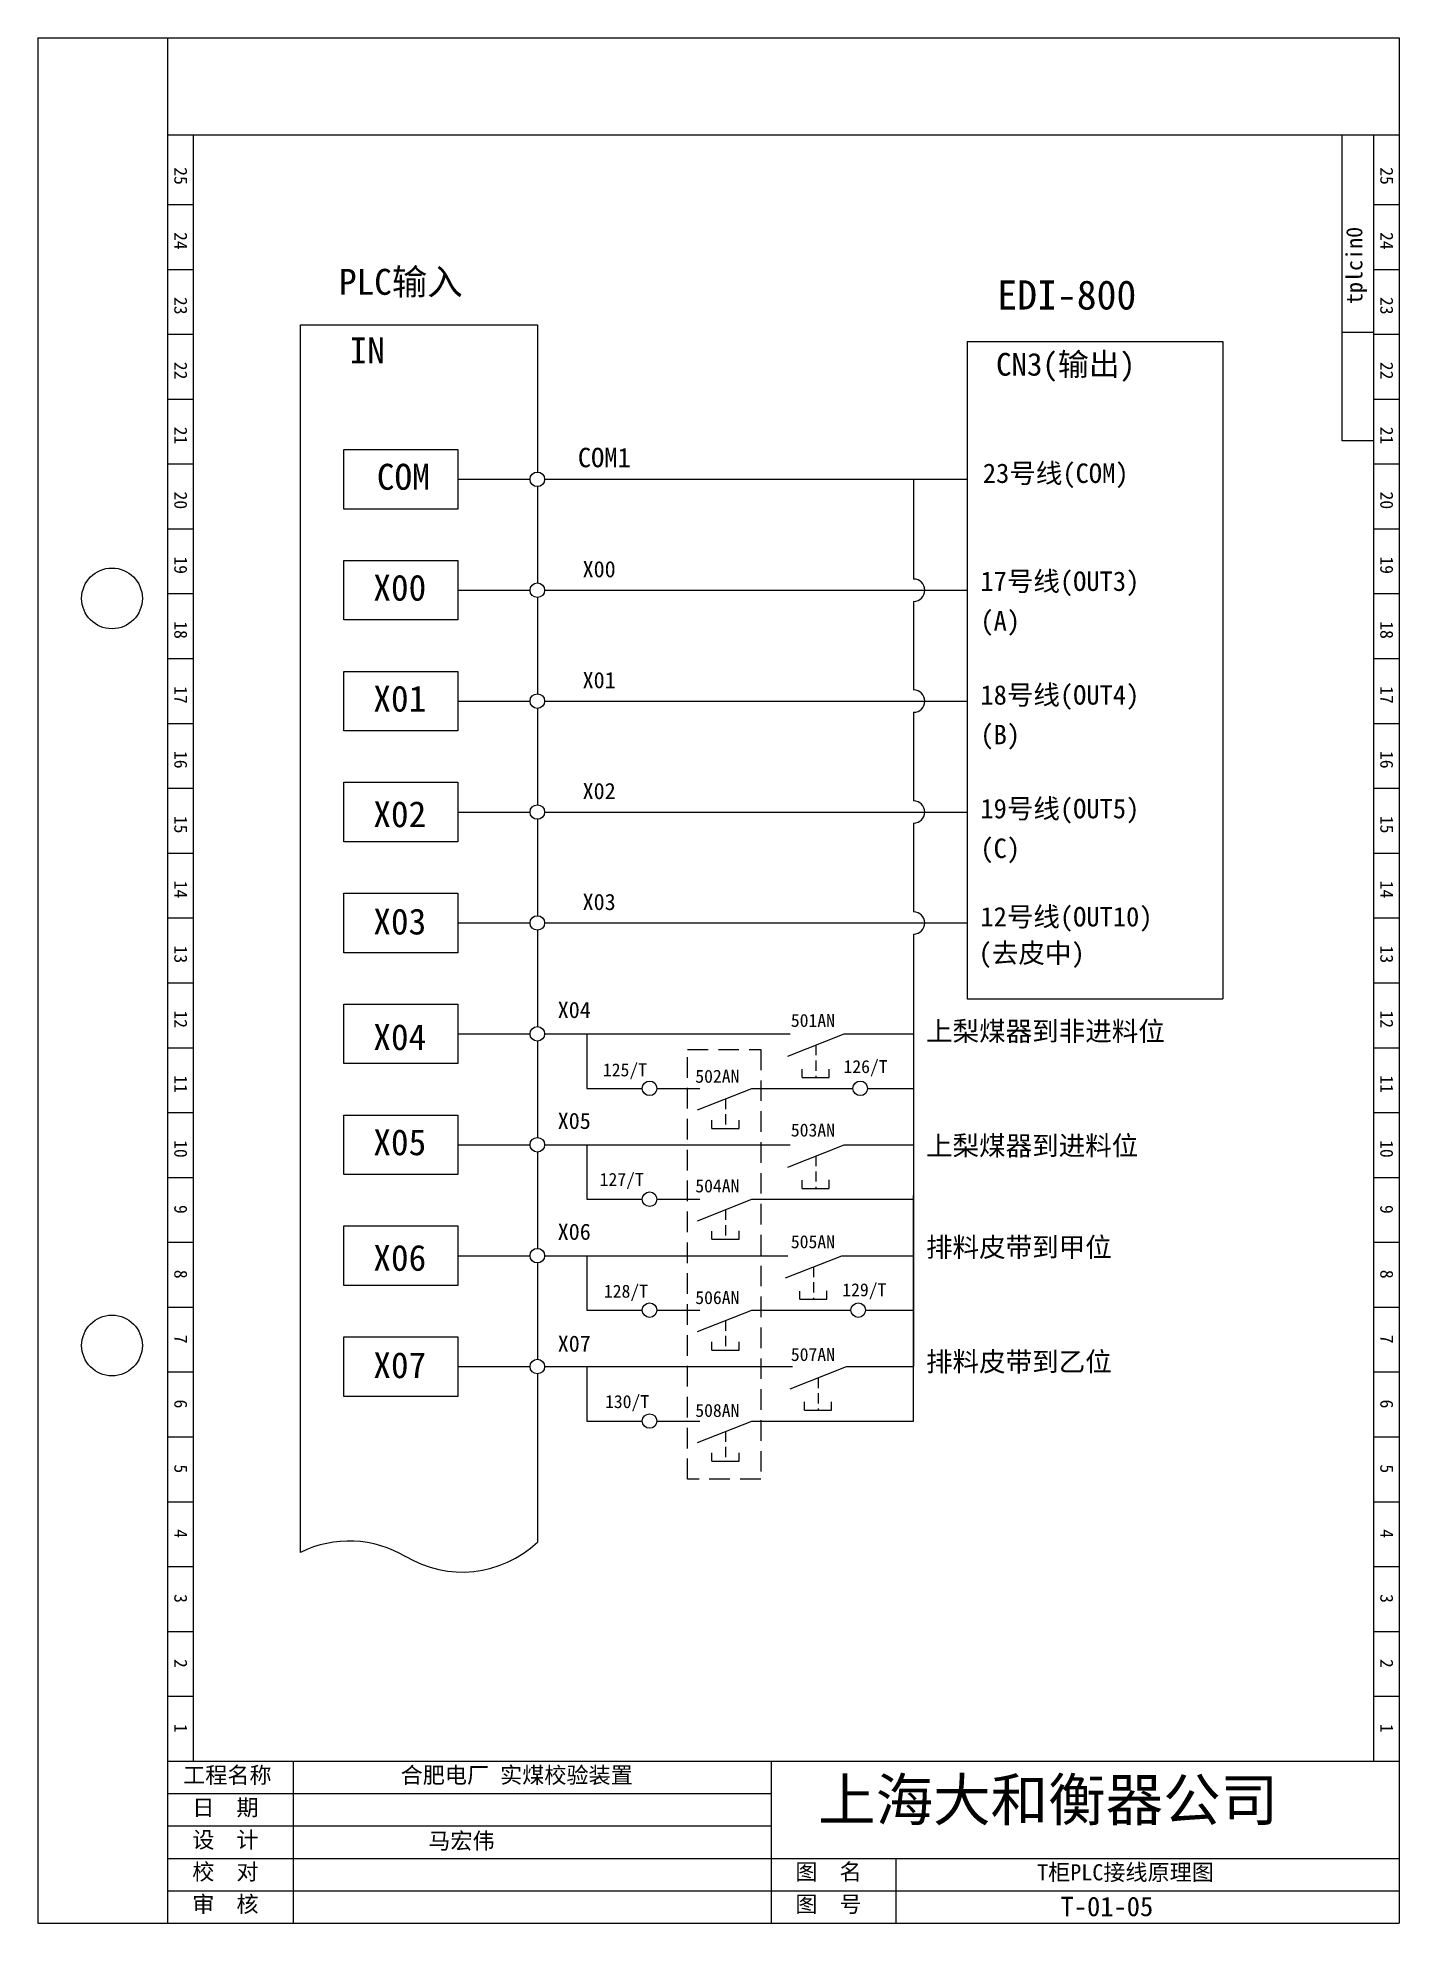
# Model space of a CAD drawing. Extents: x 370 to 580, y -51 to 240.
import ezdxf

# ---------------------------------------------------------------- set-up
doc = ezdxf.new("R2010")
doc.units = 0
doc.header["$LTSCALE"] = 0.5
doc.linetypes.add('DASHED2', pattern=[9.525, 6.35, -3.175])
doc.layers.get('0').update_dxf_attribs({"linetype": 'CONTINUOUS'})

# ---------------------------------------------------------------- blocks, each defined once
blk = doc.blocks.new('A$C09ED3D12')
at = {"insert": (0.21, 3.58), "char_height": 2.5, "width": 20.5327, "attachment_point": 1}
blk.add_mtext('\\f宋体|b0|i0|c134|p2;马宏伟', dxfattribs=at)

msp = doc.modelspace()

# ---------------------------------------------------------------- linework, layer by layer
for p, q in [((369.82, 239.81), (579.82, 239.81)), ((369.82, 239.81), (369.82, -50.91)), ((389.82, 239.81), (389.82, -50.91)), ((579.82, 239.81), (579.82, -50.91)), ((389.82, 224.81), (579.82, 224.81)), ((393.82, 224.81), (393.82, -25.91)), ((570.94, 224.81), (570.94, 177.67)), ((575.82, 224.81), (575.82, -25.91)), ((579.82, 224.81), (579.82, -25.91)), ((389.82, 214.09), (393.82, 214.09)), ((575.82, 214.09), (579.82, 214.09)), ((389.82, 204.09), (393.82, 204.09)), ((575.82, 204.09), (579.82, 204.09)), ((389.82, 194.09), (393.82, 194.09)), ((575.81, 194.35), (570.94, 194.35)), ((575.82, 194.09), (579.82, 194.09)), ((389.82, 184.09), (393.82, 184.09)), ((575.82, 184.09), (579.82, 184.09)), ((575.81, 177.67), (570.94, 177.67)), ((389.82, 174.09), (393.82, 174.09)), ((575.82, 174.09), (579.82, 174.09)), ((389.82, 164.09), (393.82, 164.09)), ((575.82, 164.09), (579.82, 164.09)), ((389.82, 154.09), (393.82, 154.09)), ((575.82, 154.09), (579.82, 154.09)), ((389.82, 144.09), (393.82, 144.09)), ((575.82, 144.09), (579.82, 144.09)), ((389.82, 134.09), (393.82, 134.09)), ((575.82, 134.09), (579.82, 134.09)), ((389.82, 124.09), (393.82, 124.09)), ((575.82, 124.09), (579.82, 124.09)), ((389.82, 114.09), (393.82, 114.09)), ((575.82, 114.09), (579.82, 114.09)), ((389.82, 104.09), (393.82, 104.09)), ((575.82, 104.09), (579.82, 104.09)), ((389.82, 94.09), (393.82, 94.09)), ((575.82, 94.09), (579.82, 94.09)), ((389.82, 84.09), (393.82, 84.09)), ((575.82, 84.09), (579.82, 84.09)), ((389.82, 74.09), (393.82, 74.09)), ((575.82, 74.09), (579.82, 74.09)), ((389.82, 64.09), (393.82, 64.09)), ((575.82, 64.09), (579.82, 64.09)), ((389.82, 54.09), (393.82, 54.09)), ((575.82, 54.09), (579.82, 54.09)), ((389.82, 44.09), (393.82, 44.09)), ((575.82, 44.09), (579.82, 44.09)), ((389.82, 34.09), (393.82, 34.09)), ((575.82, 34.09), (579.82, 34.09)), ((389.82, 24.09), (393.82, 24.09)), ((575.82, 24.09), (579.82, 24.09)), ((389.82, 14.09), (393.82, 14.09)), ((575.82, 14.09), (579.82, 14.09)), ((389.82, 4.09), (393.82, 4.09)), ((575.82, 4.09), (579.82, 4.09)), ((389.82, -5.91), (393.82, -5.91)), ((575.82, -5.91), (579.82, -5.91)), ((389.82, -15.91), (393.82, -15.91)), ((575.82, -15.91), (579.82, -15.91)), ((389.82, -25.91), (579.82, -25.91)), ((409.2, -25.91), (409.2, -50.91)), ((482.93, -25.91), (482.93, -50.91)), ((389.82, -30.91), (482.93, -30.91)), ((389.82, -35.91), (482.93, -35.91)), ((389.82, -40.91), (579.82, -40.91)), ((502.18, -40.91), (502.18, -50.91)), ((389.82, -45.91), (579.82, -45.91)), ((369.82, -50.91), (579.82, -50.91))]:
    msp.add_line(p, q)
at = {"ltscale": 0.5}
for p, q in [((513.15, 192.98), (513.15, 91.6)), ((513.15, 192.98), (552.62, 192.98)), ((552.62, 192.98), (552.62, 91.6)), ((434.63, 171.72), (445.76, 171.72)), ((447.99, 171.72), (513.15, 171.72)), ((504.92, 171.72), (504.92, 156.33)), ((434.63, 154.62), (445.76, 154.62)), ((447.99, 154.62), (513.15, 154.62)), ((504.92, 152.9), (504.92, 139.23)), ((434.63, 137.52), (445.76, 137.52)), ((447.99, 137.52), (513.15, 137.52)), ((504.92, 135.8), (504.92, 122.13)), ((434.63, 120.42), (445.76, 120.42)), ((447.99, 120.42), (513.15, 120.42)), ((504.92, 118.7), (504.92, 105.03)), ((434.63, 103.32), (445.76, 103.32)), ((447.99, 103.32), (513.15, 103.32)), ((504.92, 101.6), (504.92, 34.92)), ((513.15, 91.6), (552.62, 91.6)), ((434.63, 86.22), (445.76, 86.22)), ((447.99, 86.22), (485.85, 86.22)), ((454.51, 86.23), (454.51, 82.9)), ((485.49, 82.78), (494.18, 86.22)), ((494.18, 86.22), (504.92, 86.22)), ((454.51, 83.42), (454.51, 77.82)), ((487.71, 79.49), (487.71, 80.76)), ((487.71, 79.49), (491.9, 79.49)), ((491.9, 79.52), (491.9, 80.79)), ((454.51, 77.82), (463.07, 77.82)), ((465.31, 77.82), (471.93, 77.82)), ((471.58, 74.51), (479.96, 77.82)), ((479.96, 77.82), (495.56, 77.82)), ((497.8, 77.82), (504.92, 77.82)), ((473.8, 71.64), (473.8, 72.91)), ((477.99, 71.66), (477.99, 72.93)), ((473.8, 71.64), (477.99, 71.64)), ((434.63, 69.12), (445.76, 69.12)), ((447.99, 69.12), (485.85, 69.12)), ((454.51, 69.13), (454.51, 65.8)), ((454.51, 67.06), (454.51, 60.72)), ((485.49, 65.68), (494.18, 69.12)), ((494.18, 69.12), (504.92, 69.12)), ((504.92, 65.84), (504.92, 34.92)), ((487.71, 62.39), (487.71, 63.66)), ((487.71, 62.39), (491.9, 62.39)), ((491.9, 62.42), (491.9, 63.69)), ((504.92, 34.92), (504.92, 61.28)), ((504.92, 34.92), (504.92, 61.28)), ((454.51, 60.72), (463.07, 60.72)), ((465.31, 60.72), (471.93, 60.72)), ((471.58, 57.41), (479.96, 60.72)), ((479.96, 60.72), (495.48, 60.72)), ((494.83, 60.72), (504.92, 60.72)), ((473.8, 54.54), (473.8, 55.81)), ((477.99, 54.56), (477.99, 55.83)), ((473.8, 54.54), (477.99, 54.54)), ((434.63, 52.02), (445.76, 52.02)), ((447.99, 52.02), (485.49, 52.02)), ((454.51, 52.03), (454.51, 48.7)), ((485.13, 48.58), (493.82, 52.02)), ((493.82, 52.02), (504.92, 52.02)), ((454.51, 49.22), (454.51, 43.62)), ((487.36, 45.29), (487.36, 46.56)), ((491.55, 45.32), (491.55, 46.59)), ((454.51, 43.62), (463.07, 43.62)), ((465.31, 43.62), (471.93, 43.62)), ((471.58, 40.31), (479.96, 43.62)), ((479.96, 43.62), (495.25, 43.62)), ((487.36, 45.29), (491.55, 45.29)), ((497.49, 43.62), (504.92, 43.62)), ((473.8, 37.44), (473.8, 38.71)), ((477.99, 37.46), (477.99, 38.73)), ((434.63, 34.92), (445.76, 34.92)), ((447.99, 34.92), (486.21, 34.92)), ((454.51, 34.93), (454.51, 31.6)), ((473.8, 37.44), (477.99, 37.44)), ((485.85, 31.48), (494.54, 34.92)), ((494.54, 34.92), (504.92, 34.92)), ((504.92, 31.6), (504.92, 34.93)), ((454.51, 32.12), (454.51, 26.52)), ((504.92, 26.52), (504.92, 32.79)), ((488.07, 28.19), (488.07, 29.46)), ((492.26, 28.22), (492.26, 29.49)), ((454.51, 26.52), (463.07, 26.52)), ((465.31, 26.52), (471.93, 26.52)), ((471.58, 23.21), (479.96, 26.52)), ((479.96, 26.52), (504.92, 26.52)), ((488.07, 28.19), (492.26, 28.19)), ((473.8, 20.34), (473.8, 21.61)), ((477.99, 20.36), (477.99, 21.63)), ((473.8, 20.34), (477.99, 20.34))]:
    msp.add_line(p, q, dxfattribs=at)
at = {"linetype": 'DASHED2', "ltscale": 0.5}
for p, q in [((489.83, 84.5), (489.83, 79.49)), ((475.92, 76.22), (475.92, 71.64)), ((489.83, 67.4), (489.83, 62.39)), ((475.92, 59.12), (475.92, 54.54)), ((489.48, 50.3), (489.48, 45.29)), ((475.92, 42.02), (475.92, 37.44)), ((490.19, 33.2), (490.19, 28.19)), ((475.92, 24.92), (475.92, 20.34))]:
    msp.add_line(p, q, dxfattribs=at)
for points in [[(410.37, 195.56), (446.88, 195.56), (446.88, 172.84)], [(410.37, 180.65), (410.37, 195.56)], [(410.37, 6.28), (410.37, 187.2)], [(446.88, 170.6), (446.88, 155.74)], [(446.88, 153.5), (446.88, 138.64)], [(446.88, 136.4), (446.88, 121.54)], [(446.88, 119.3), (446.88, 104.44)], [(446.88, 102.2), (446.88, 87.34)], [(446.88, 85.1), (446.88, 70.24)], [(446.88, 68), (446.88, 53.14)], [(446.88, 50.9), (446.88, 36.04)], [(446.88, 39.69), (446.88, 36.04)], [(446.88, 33.8), (446.88, 18.94)], [(446.88, 33.8), (446.88, 7.85)]]:
    msp.add_lwpolyline(points)
for points in [[(417.02, 176.3), (434.63, 176.3), (434.63, 167.13), (417.02, 167.13)], [(417.02, 159.2), (434.63, 159.2), (434.63, 150.03), (417.02, 150.03)], [(417.02, 142.1), (434.63, 142.1), (434.63, 132.93), (417.02, 132.93)], [(417.02, 125), (434.63, 125), (434.63, 115.83), (417.02, 115.83)], [(417.02, 107.9), (434.63, 107.9), (434.63, 98.73), (417.02, 98.73)], [(417.02, 90.8), (434.63, 90.8), (434.63, 81.63), (417.02, 81.63)], [(417.02, 73.7), (434.63, 73.7), (434.63, 64.53), (417.02, 64.53)], [(417.02, 56.6), (434.63, 56.6), (434.63, 47.43), (417.02, 47.43)], [(417.02, 39.5), (434.63, 39.5), (434.63, 30.33), (417.02, 30.33)]]:
    msp.add_lwpolyline(points, close=True)
at = {"linetype": 'DASHED2'}
msp.add_lwpolyline([(470.04, 83.81), (481.34, 83.81), (481.34, 17.55), (470.04, 17.55)], close=True, dxfattribs=at)
at = {"ltscale": 0.5}
for centre in [(446.88, 171.72), (446.88, 154.62), (446.88, 137.52), (446.88, 120.42), (446.88, 103.32), (446.88, 86.22), (464.19, 77.82), (496.68, 77.82), (446.88, 69.12), (464.19, 60.72), (446.88, 52.02), (464.19, 43.62), (496.37, 43.62), (446.88, 34.92), (464.19, 26.52)]:
    msp.add_circle(centre, 1.12, dxfattribs=at)
for centre in [(381.28, 153.36), (381.28, 38.17)]:
    msp.add_circle(centre, 4.68)
for centre, radius, start, end in [((504.92, 154.62), 1.72, 270, 90), ((504.92, 137.52), 1.72, 270, 90), ((504.92, 120.42), 1.72, 270, 90), ((504.92, 103.32), 1.72, 270, 90), ((417.84, -8.87), 16.89, 58.7064, 116.2668), ((435.29, 20.13), 16.89, 238.7064, 313.3355)]:
    msp.add_arc(centre, radius, start, end, dxfattribs=at)

# ---------------------------------------------------------------- block references
msp.add_blockref('A$C09ED3D12', (429.85, -40.53), dxfattribs=at)

# ---------------------------------------------------------------- texts
msp.add_text('T-01-05', height=3).set_placement((527.58, -49.82))
at = {"char_height": 2, "width": 13.8727, "attachment_point": 1, "rotation": 270}
for s, insert in [('25', (392.89, 219.84)), ('25', (578.89, 219.84)), ('24', (392.89, 209.84)), ('24', (578.89, 209.84)), ('23', (392.89, 199.84)), ('23', (578.89, 199.84)), ('22', (392.89, 189.84)), ('22', (578.89, 189.84)), ('21', (392.89, 179.84)), ('21', (578.89, 179.84)), ('20', (392.89, 169.84)), ('20', (578.89, 169.84)), ('19', (392.89, 159.84)), ('19', (578.89, 159.84)), ('18', (392.89, 149.84)), ('18', (578.89, 149.84)), ('17', (392.89, 139.84)), ('17', (578.89, 139.84)), ('16', (392.89, 129.84)), ('16', (578.89, 129.84)), ('15', (392.89, 119.84)), ('15', (578.89, 119.84)), ('14', (392.89, 109.84)), ('14', (578.89, 109.84)), ('13', (392.89, 99.84)), ('13', (578.89, 99.84)), ('12', (392.89, 89.84)), ('12', (578.89, 89.84)), ('11', (392.89, 79.84)), ('11', (578.89, 79.84)), ('10', (392.89, 69.84)), ('10', (578.89, 69.84)), ('9', (392.89, 59.84)), ('9', (578.89, 59.84)), ('8', (392.89, 49.84)), ('8', (578.89, 49.84)), ('7', (392.89, 39.84)), ('7', (578.89, 39.84)), ('6', (392.89, 29.84)), ('6', (578.89, 29.84)), ('5', (392.89, 19.84)), ('5', (578.89, 19.84)), ('4', (392.89, 9.84)), ('4', (578.89, 9.84)), ('3', (392.89, -0.16)), ('3', (578.89, -0.16)), ('2', (392.89, -10.16)), ('2', (578.89, -10.16)), ('1', (392.89, -20.16)), ('1', (578.89, -20.16))]:
    msp.add_mtext(s, dxfattribs=dict(at, insert=insert))
at = {"ltscale": 0.5, "insert": (571.62, 198.74), "char_height": 2.5, "width": 19.7563, "attachment_point": 1, "rotation": 90}
msp.add_mtext('tplcin0', dxfattribs=at)
at = {"ltscale": 0.5, "width": 51.3886, "attachment_point": 1}
for s, insert, char_height in [('\\f宋体|b0|i0|c134|p2;PLC输入', (416.28, 204.17), 4), ('\\f宋体|b0|i0|c134|p2;EDI-800', (517.83, 202.4), 4.5), ('\\f宋体|b0|i0|c134|p2;IN', (417.93, 193.6), 4), ('\\f宋体|b0|i0|c0|p2;CN3(\\f宋体|b0|i0|c134|p2;输出\\f宋体|b0|i0|c0|p2;)', (517.63, 191.2), 3.5), ('\\f宋体|b0|i0|c134|p2;COM1', (453.13, 176.58), 3), ('\\f宋体|b0|i0|c134|p2;23号线(COM)', (515.59, 174.16), 3), ('\\f宋体|b0|i0|c134|p2;COM', (422.13, 174.11), 4), ('\\f宋体|b0|i0|c134|p2;X00', (421.58, 157.01), 4), ('\\f宋体|b0|i0|c134|p2;17号线(OUT3)', (515.21, 157.51), 3), ('\\f宋体|b0|i0|c134|p2;(A)', (515.21, 151.4), 3), ('\\f宋体|b0|i0|c134|p2;X01', (421.58, 139.91), 4), ('\\f宋体|b0|i0|c134|p2;18号线(OUT4)', (515.21, 139.98), 3), ('\\f宋体|b0|i0|c134|p2;(B)', (515.21, 133.86), 3), ('\\f宋体|b0|i0|c134|p2;19号线(OUT5)', (515.21, 122.45), 3), ('\\f宋体|b0|i0|c134|p2;X02', (421.58, 122.09), 4), ('\\f宋体|b0|i0|c134|p2;(C)', (515.21, 116.33), 3), ('\\f宋体|b0|i0|c134|p2;X03', (421.58, 105.54), 4), ('\\f宋体|b0|i0|c134|p2;12号线(OUT10)', (515.21, 105.78), 3), ('\\f宋体|b0|i0|c134|p2;(去皮中)', (514.94, 100.18), 3), ('\\f宋体|b0|i0|c134|p2;X04', (421.58, 87.72), 4), ('\\f宋体|b0|i0|c134|p2;上梨煤器到非进料位', (506.83, 88.13), 3), ('\\f宋体|b0|i0|c134|p2;X05', (421.58, 71.51), 4), ('\\f宋体|b0|i0|c134|p2;上梨煤器到进料位', (506.83, 70.48), 3), ('\\f宋体|b0|i0|c134|p2;排料皮带到甲位', (506.83, 54.84), 3), ('\\f宋体|b0|i0|c134|p2;X06', (421.58, 53.69), 4), ('\\f宋体|b0|i0|c134|p2;X07', (421.58, 37.14), 4), ('\\f宋体|b0|i0|c134|p2;排料皮带到乙位', (506.83, 37.18), 3)]:
    msp.add_mtext(s, dxfattribs=dict(at, insert=insert, char_height=char_height))
at = {"attachment_point": 1}
for s, insert, char_height, width in [('X00', (453.86, 159.11), 2.5, 13.8727), ('X01', (453.86, 142.01), 2.5, 13.8727), ('X02', (453.86, 124.91), 2.5, 13.8727), ('X03', (453.86, 107.81), 2.5, 13.8727), ('X04', (450.02, 91.16), 2.5, 13.8727), ('501AN', (485.98, 89.29), 2, 13.8727), ('125/T', (456.99, 81.67), 2, 13.8727), ('126/T', (494.1, 82.17), 2, 13.8727), ('502AN', (471.24, 80.68), 2, 13.8727), ('X05', (450.02, 74.06), 2.5, 13.8727), ('503AN', (485.98, 72.39), 2, 13.8727), ('127/T', (456.49, 64.78), 2, 13.8727), ('504AN', (471.24, 63.78), 2, 13.8727), ('X06', (450.02, 56.96), 2.5, 13.8727), ('505AN', (485.98, 55.17), 2, 13.8727), ('128/T', (457.15, 47.54), 2, 13.8727), ('506AN', (471.24, 46.56), 2, 13.8727), ('129/T', (493.91, 47.76), 2, 13.8727), ('X07', (450.02, 39.71), 2.5, 13.8727), ('507AN', (485.98, 37.78), 2, 13.8727), ('130/T', (457.32, 30.52), 2, 13.8727), ('508AN', (471.24, 29.16), 2, 13.8727), ('\\f宋体|b0|i0|c134|p2;工程名称', (392.25, -26.81), 2.5, 20.5327), ('\\f宋体|b0|i0|c134|p2;合肥电厂 实煤校验装置', (425.8, -26.81), 2.5, 44.7874), ('\\f宋体|b0|i0|c134|p2;上海大和衡器公司', (490.19, -28.62), 6.5, 127.4816), ('\\f宋体|b0|i0|c134|p2;日  期', (393.66, -31.81), 2.5, 20.5327), ('\\f宋体|b0|i0|c134|p2;设  计', (393.66, -36.78), 2.5, 20.5327), ('\\f宋体|b0|i0|c134|p2;校  对', (393.66, -41.71), 2.5, 20.5327), ('\\f宋体|b0|i0|c134|p2;图  名', (486.67, -41.71), 2.5, 20.5327), ('\\f宋体|b0|i0|c134|p2;T柜PLC接线原理图', (523.96, -41.8), 2.5, 44.7874), ('\\f宋体|b0|i0|c134|p2;审  核', (393.66, -46.71), 2.5, 20.5327), ('\\f宋体|b0|i0|c134|p2;图  号', (486.67, -46.71), 2.5, 20.5327)]:
    msp.add_mtext(s, dxfattribs=dict(at, insert=insert, char_height=char_height, width=width))

doc.saveas('drawing.dxf')
